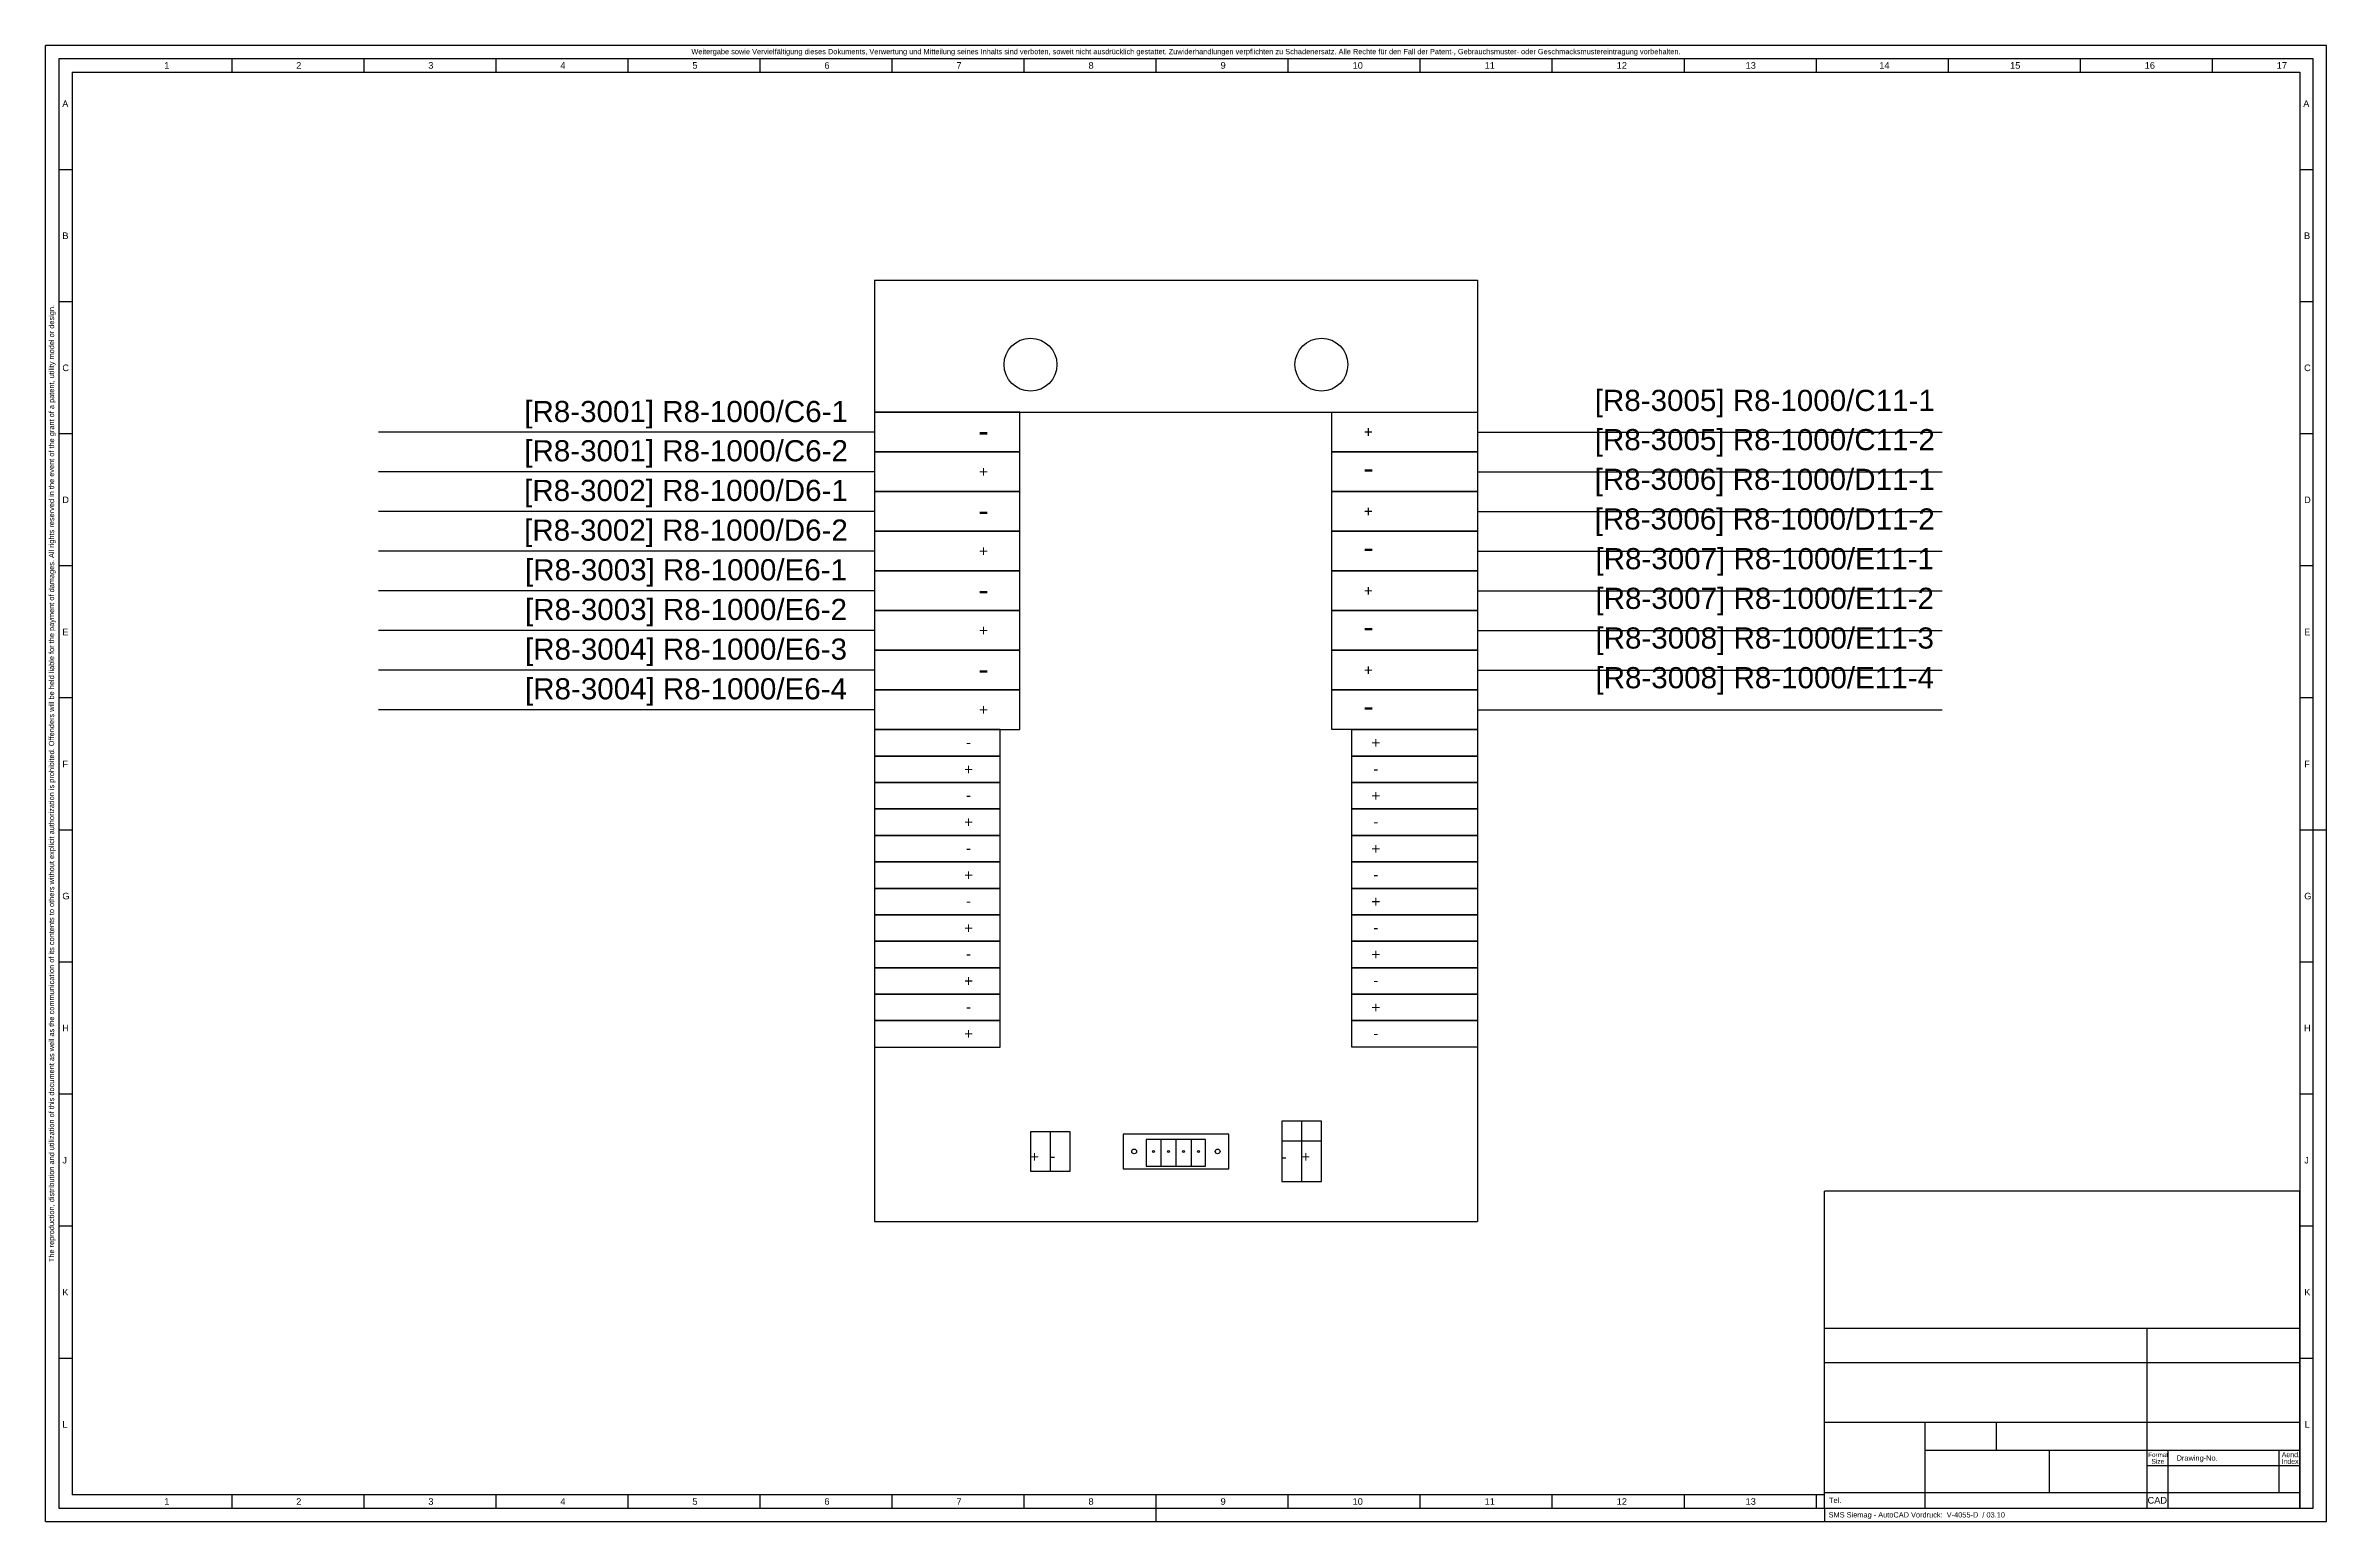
# Model space of a CAD drawing. Header units: inches. Extents: x 0 to 21.6, y -0.1 to 13.8.
import ezdxf
from ezdxf.enums import TextEntityAlignment as Align

# ---------------------------------------------------------------- set-up
doc = ezdxf.new("R2010")
doc.units = ezdxf.units.IN
doc.header["$MEASUREMENT"] = 0
doc.layers.add('SMSTitle', color=7, linetype='Continuous')
doc.styles.get("Standard").update_dxf_attribs({"font": 'arial.ttf'})

# ---------------------------------------------------------------- blocks, each defined once
blk = doc.blocks.new('*U1')
blk.add_lwpolyline([(-0.6875, -0.1875), (0.6875, -0.1875), (0.6875, 0.1875), (-0.6875, 0.1875)], close=True)
blk = doc.blocks.new('*U2')
at = {"color": 0, "linetype": 'ByBlock', "lineweight": -2, "transparency": 16777216}
for p in [(0, 0), (0, -0.375), (0, -0.75), (0, -1.125), (0, -1.5), (0, -1.875), (0, -2.25), (0, -2.625)]:
    blk.add_blockref('*U1', p, dxfattribs=at)
blk = doc.blocks.new('*U6')
for points in [[(-0.59375, 0), (0.59375, 0), (0.59375, 0.25), (-0.59375, 0.25)], [(-0.59375, -0.25), (0.59375, -0.25), (0.59375, 0), (-0.59375, 0)]]:
    blk.add_lwpolyline(points, close=True)
blk = doc.blocks.new('*U7')
at = {"color": 0, "linetype": 'ByBlock', "lineweight": -2, "transparency": 16777216}
for p in [(0, 0), (0, -0.5), (0, -1), (0, -1.5), (0, -2), (0, -2.5)]:
    blk.add_blockref('*U6', p, dxfattribs=at)
blk = doc.blocks.new('*U8')
blk.add_lwpolyline([(-0.6875, -0.1875), (0.6875, -0.1875), (0.6875, 0.1875), (-0.6875, 0.1875)], close=True)
blk = doc.blocks.new('*U9')
at = {"color": 0, "linetype": 'ByBlock', "lineweight": -2, "transparency": 16777216}
for p in [(0, 0), (0, -0.375), (0, -0.75), (0, -1.125), (0, -1.5), (0, -1.875), (0, -2.25), (0, -2.625)]:
    blk.add_blockref('*U8', p, dxfattribs=at)
blk = doc.blocks.new('*U10')
for points in [[(-0.59375, 0), (0.59375, 0), (0.59375, 0.25), (-0.59375, 0.25)], [(-0.59375, -0.25), (0.59375, -0.25), (0.59375, 0), (-0.59375, 0)]]:
    blk.add_lwpolyline(points, close=True)
blk = doc.blocks.new('*U11')
at = {"color": 0, "linetype": 'ByBlock', "lineweight": -2, "transparency": 16777216}
for p in [(0, 0), (0, -0.5), (0, -1), (0, -1.5), (0, -2), (0, -2.5)]:
    blk.add_blockref('*U10', p, dxfattribs=at)
blk = doc.blocks.new('*U12')
at = {"attachment_point": 5}
for s, insert, char_height in [('{\\fCalibri|b0|i0|c0|p34;-}', (0, 0.1625), 0.2), ('{\\fCalibri|b0|i0|c0|p34;+}', (0, -0.2125), 0.1)]:
    blk.add_mtext_dynamic_manual_height_columns(s, width=0.6875, gutter_width=1, heights=[0], dxfattribs=dict(at, insert=insert, char_height=char_height))
blk = doc.blocks.new('*U13')
at = {"color": 0, "linetype": 'ByBlock', "lineweight": -2, "transparency": 16777216}
for p in [(0, 0), (0, -0.75), (0, -1.5), (0, -2.25)]:
    blk.add_blockref('*U12', p, dxfattribs=at)
blk = doc.blocks.new('*U14')
at = {"attachment_point": 5}
for s, insert, char_height in [('{\\fCalibri|b0|i0|c0|p34;-}', (0, 0.1625), 0.2), ('{\\fCalibri|b0|i0|c0|p34;+}', (0, -0.2125), 0.1)]:
    blk.add_mtext_dynamic_manual_height_columns(s, width=0.6875, gutter_width=1, heights=[0], dxfattribs=dict(at, insert=insert, char_height=char_height))
blk = doc.blocks.new('*U15')
at = {"color": 0, "linetype": 'ByBlock', "lineweight": -2, "transparency": 16777216}
for p in [(0, 0), (0, -0.75), (0, -1.5), (0, -2.25)]:
    blk.add_blockref('*U14', p, dxfattribs=at)
blk = doc.blocks.new('V-4055-D')
at = {"layer": 'SMSTitle', "color": 7}
for p, q in [((0, 0), (0, 22)), ((34, 22), (0, 22)), ((2.776, 21.803), (2.776, 21.606)), ((4.744, 21.803), (4.744, 21.606)), ((6.713, 21.803), (6.713, 21.606)), ((8.681, 21.803), (8.681, 21.606)), ((10.65, 21.606), (10.65, 21.801)), ((12.618, 21.606), (12.618, 21.801)), ((14.587, 21.606), (14.587, 21.801)), ((16.555, 21.606), (16.555, 21.801)), ((18.524, 21.606), (18.524, 21.801)), ((20.492, 21.606), (20.492, 21.801)), ((22.461, 21.606), (22.461, 21.801)), ((24.43, 21.606), (24.43, 21.801)), ((26.398, 21.606), (26.398, 21.801)), ((28.366, 21.606), (28.366, 21.801)), ((30.335, 21.606), (30.335, 21.801)), ((32.303, 21.606), (32.303, 21.801)), ((34, 0), (34, 22)), ((0.394, 21.606), (0.394, 0.394)), ((0.394, 21.606), (33.606, 21.606)), ((33.606, 21.606), (33.606, 0.197)), ((0.394, 20.15), (0.197, 20.15)), ((33.803, 20.15), (33.606, 20.15)), ((0.394, 18.181), (0.197, 18.181)), ((33.803, 18.181), (33.606, 18.181)), ((0.394, 16.213), (0.197, 16.213)), ((33.803, 16.213), (33.606, 16.213)), ((0.394, 14.245), (0.197, 14.245)), ((33.803, 14.245), (33.606, 14.245)), ((0.394, 12.276), (0.197, 12.276)), ((33.803, 12.276), (33.606, 12.276)), ((0.394, 10.307), (0.197, 10.307)), ((34, 10.307), (33.606, 10.307)), ((0.394, 8.339), (0.197, 8.339)), ((33.803, 8.339), (33.606, 8.339)), ((0.394, 6.37), (0.197, 6.37)), ((33.803, 6.37), (33.606, 6.37)), ((0.394, 4.402), (0.197, 4.402)), ((33.803, 4.402), (33.606, 4.402)), ((0.197, 2.433), (0.394, 2.433)), ((33.606, 2.433), (33.803, 2.433)), ((26.52, 0.394), (0.394, 0.394)), ((2.776, 0.396), (2.776, 0.199)), ((4.744, 0.396), (4.744, 0.199)), ((6.713, 0.396), (6.713, 0.199)), ((8.681, 0.396), (8.681, 0.199)), ((10.65, 0.199), (10.65, 0.394)), ((12.618, 0.199), (12.618, 0.394)), ((14.587, 0.199), (14.587, 0.394)), ((16.555, 0), (16.555, 0.394)), ((18.524, 0.199), (18.524, 0.394)), ((20.492, 0.199), (20.492, 0.394)), ((22.461, 0.199), (22.461, 0.394)), ((24.43, 0.199), (24.43, 0.394)), ((26.398, 0.199), (26.398, 0.394)), ((0, 0), (34, 0)), ((26.52, 0.197), (26.52, 0))]:
    blk.add_line(p, q, dxfattribs=at)
at = {"layer": 'SMSTitle', "color": 4}
for p, q in [((0.197, 21.803), (0.197, 0.197)), ((33.803, 21.803), (0.197, 21.803)), ((33.803, 0.197), (33.803, 21.803)), ((0.197, 0.197), (33.803, 0.197))]:
    blk.add_line(p, q, dxfattribs=at)
at = {"layer": 'SMSTitle', "color": 7}
blk.add_text('Weitergabe sowie Vervielfältigung dieses Dokuments, Verwertung und Mitteilung seines Inhalts sind verboten, soweit nicht ausdrücklich gestattet. Zuwiderhandlungen verpflichten zu Schadenersatz. Alle Rechte für den Fall der Patent-, Gebrauchsmuster- oder Geschmacksmustereintragung vorbehalten.', height=0.07874, dxfattribs=at).set_placement((17, 21.902), align=Align.MIDDLE)
for s, height, p in [('1', 0.0984, (1.768, 21.656)), ('2', 0.0984, (3.736, 21.656)), ('3', 0.0984, (5.705, 21.656)), ('4', 0.0984, (7.673, 21.656)), ('5', 0.0984, (9.642, 21.656)), ('6', 0.0984, (11.61, 21.656)), ('7', 0.0984, (13.579, 21.656)), ('8', 0.0984, (15.547, 21.656)), ('9', 0.0984, (17.516, 21.656)), ('10', 0.0984, (19.484, 21.656)), ('11', 0.0984, (21.453, 21.656)), ('12', 0.0984, (23.421, 21.656)), ('13', 0.0984, (25.342, 21.656)), ('14', 0.0984, (27.336, 21.656)), ('15', 0.0984, (29.285, 21.656)), ('16', 0.0984, (31.292, 21.656)), ('17', 0.0984, (33.261, 21.656)), ('A', 0.0984, (0.248, 21.085)), ('A', 0.0984, (33.655, 21.085)), ('B', 0.0984, (0.25, 19.117)), ('B', 0.0984, (33.667, 19.117)), ('C', 0.0984, (0.25, 17.148)), ('C', 0.0984, (33.668, 17.148)), ('D', 0.0984, (0.248, 15.18)), ('D', 0.0984, (33.668, 15.18)), ('E', 0.0984, (0.248, 13.209)), ('E', 0.0984, (33.669, 13.209)), ('F', 0.0984, (0.25, 11.242)), ('F', 0.0984, (33.67, 11.242)), ('G', 0.0984, (0.25, 9.273)), ('G', 0.0984, (33.67, 9.273)), ('H', 0.0984, (0.248, 7.305)), ('H', 0.0984, (33.667, 7.305)), ('J', 0.0984, (0.25, 5.336)), ('J', 0.0984, (33.67, 5.336)), ('K', 0.0984, (0.25, 3.368)), ('K', 0.0984, (33.671, 3.368)), ('L', 0.0984, (0.25, 1.399)), ('L', 0.0984, (33.676, 1.399)), ('1', 0.0984, (1.768, 0.248)), ('2', 0.0984, (3.736, 0.248)), ('3', 0.0984, (5.705, 0.248)), ('4', 0.0984, (7.673, 0.248)), ('5', 0.0984, (9.642, 0.248)), ('6', 0.0984, (11.61, 0.248)), ('7', 0.0984, (13.579, 0.248)), ('8', 0.0984, (15.547, 0.248)), ('9', 0.0984, (17.516, 0.248)), ('10', 0.0984, (19.484, 0.248)), ('11', 0.0984, (21.453, 0.248)), ('12', 0.0984, (23.421, 0.248)), ('13', 0.0984, (25.342, 0.248)), ('SMS Siemag - AutoCAD Vordruck:  V-4055-D  / 03.10', 0.07874, (26.58, 0.059))]:
    blk.add_text(s, height=height, dxfattribs=at).set_placement(p)
blk.add_text('The reproduction, distribution and utilization of this document as well as the communication of its contents to others without explicit authorization is prohibited. Offenders will be held liable for the payment of damages. All rights reserved in the event of the grant of a patent, utility model or design.', height=0.07874, rotation=90, dxfattribs=at).set_placement((0.098, 11), align=Align.MIDDLE)
at = {"layer": 'SMSTitle', "color": 7, "linetype": 'Continuous', "flags": 2}
blk.add_attdef('SMSTITLE-INSERT', (33.606, 0.197), '', height=0.138, dxfattribs=at)
blk = doc.blocks.new('smstitle')
at = {"layer": 'SMSTitle', "color": 4}
for p, q in [((-7.087, 2.677), (-7.087, 4.724)), ((0, 4.724), (-7.087, 4.724)), ((0, 2.677), (0, 4.724)), ((0, 2.677), (-7.087, 2.677)), ((-7.087, 0), (-7.087, 2.677)), ((-2.283, 2.677), (-2.283, 0)), ((0, 0), (0, 2.677)), ((0, 2.165), (-7.087, 2.165)), ((0, 1.28), (-7.087, 1.28)), ((-5.591, 1.28), (-5.591, 0)), ((-5.591, 0.866), (0, 0.866)), ((-3.74, 0.866), (-3.74, 0.236)), ((-1.969, 0.866), (-1.969, 0)), ((-0.315, 0.866), (-0.315, 0.236)), ((-7.087, 0.236), (0, 0.236))]:
    blk.add_line(p, q, dxfattribs=at)
at = {"layer": 'SMSTitle', "color": 7}
blk.add_line((-4.528, 1.28), (-4.528, 0.866), dxfattribs=at)
at = {"layer": 'SMSTitle', "color": 7, "lineweight": 25}
blk.add_line((0, 0.63), (-2.283, 0.63), dxfattribs=at)
for s, height, p in [('Format', 0.0669, (-2.262, 0.762)), ('Size', 0.0709, (-2.214, 0.663)), ('Aend.', 0.0748, (-0.272, 0.76)), ('Index', 0.0748, (-0.276, 0.661))]:
    blk.add_text(s, height=height, dxfattribs=at).set_placement(p)
blk.add_text('Drawing-No.', height=0.07874, dxfattribs=at).set_placement((-1.838, 0.748), align=Align.MIDDLE_LEFT)
for s, height, p in [('Tel.', 0.0787, (-6.929, 0.118)), ('CAD', 0.0984, (-2.126, 0.118))]:
    blk.add_text(s, height=height, dxfattribs=at).set_placement(p, align=Align.MIDDLE_CENTER)

msp = doc.modelspace()

# ---------------------------------------------------------------- linework, layer by layer
for p, q in [((7.845, 11.628), (13.545, 11.628)), ((7.845, 11.628), (7.845, 2.728)), ((13.545, 11.628), (13.545, 2.728)), ((7.845, 10.378), (13.545, 10.378)), ((7.845, 10.191), (3.159, 10.191)), ((13.545, 10.191), (17.938, 10.191)), ((7.845, 9.816), (3.159, 9.816)), ((13.545, 9.816), (17.938, 9.816)), ((7.845, 9.441), (3.159, 9.441)), ((13.545, 9.441), (17.938, 9.441)), ((7.845, 9.066), (3.159, 9.066)), ((13.545, 9.066), (17.938, 9.066)), ((7.845, 8.691), (3.159, 8.691)), ((13.545, 8.691), (17.938, 8.691)), ((7.845, 8.316), (3.159, 8.316)), ((13.545, 8.316), (17.938, 8.316)), ((7.845, 7.941), (3.159, 7.941)), ((13.545, 7.941), (17.938, 7.941)), ((7.845, 7.566), (3.159, 7.566)), ((13.545, 7.566), (17.938, 7.566)), ((11.882, 3.676), (11.882, 3.106)), ((9.507, 3.576), (9.507, 3.206)), ((10.551, 3.502), (10.551, 3.254)), ((10.695, 3.503), (10.695, 3.253)), ((10.838, 3.502), (10.838, 3.254)), ((11.695, 3.491), (12.07, 3.491)), ((9.695, 3.391), (9.695, 3.391)), ((12.07, 3.291), (12.07, 3.291)), ((7.845, 2.728), (13.545, 2.728))]:
    msp.add_line(p, q)
for points in [[(11.695, 3.106), (12.07, 3.106), (12.07, 3.676), (11.695, 3.676)], [(9.32, 3.206), (9.695, 3.206), (9.695, 3.576), (9.32, 3.576)], [(10.195, 3.228), (11.195, 3.228), (11.195, 3.553), (10.195, 3.553)], [(10.414, 3.253), (10.976, 3.253), (10.976, 3.503), (10.414, 3.503)]]:
    msp.add_lwpolyline(points, close=True)
for centre, radius in [((9.32, 10.828), 0.25), ((12.07, 10.828), 0.25), ((10.3, 3.391), 0.0226), ((10.483, 3.391), 0.01), ((10.624, 3.391), 0.01), ((10.767, 3.391), 0.01), ((10.908, 3.391), 0.01), ((11.089, 3.391), 0.0226)]:
    msp.add_circle(centre, radius)

# ---------------------------------------------------------------- block references
at = {"xscale": 0.6340543248307711, "yscale": 0.6340543248307711, "zscale": 0.6340543248307711}
for name, p in [('V-4055-D', (0.011, -0.106)), ('smstitle', (21.319, 0.019))]:
    msp.add_blockref(name, p, dxfattribs=at)
for name, p in [('*U2', (8.532, 10.191)), ('*U13', (8.876, 10.028)), ('*U7', (8.439, 7.128))]:
    msp.add_blockref(name, p)
at = {"xscale": -1}
for name, p in [('*U9', (12.857, 10.191)), ('*U11', (12.951, 7.128))]:
    msp.add_blockref(name, p, dxfattribs=at)
at = {"rotation": 180}
msp.add_blockref('*U15', (12.514, 7.728), dxfattribs=at)

# ---------------------------------------------------------------- texts
at = {"char_height": 0.2, "attachment_point": 5}
for s, insert in [('[R8-3005] R8-1000/C11-1', (16.261, 10.46)), ('[R8-3001] R8-1000/C6-1', (6.065, 10.355)), ('[R8-3005] R8-1000/C11-2', (16.261, 10.089)), ('[R8-3001] R8-1000/C6-2', (6.065, 9.984)), ('[R8-3002] R8-1000/D6-1', (6.064, 9.609)), ('[R8-3006] R8-1000/D11-1', (16.26, 9.714)), ('[R8-3002] R8-1000/D6-2', (6.064, 9.234)), ('[R8-3006] R8-1000/D11-2', (16.26, 9.339)), ('[R8-3007] R8-1000/E11-1', (16.26, 8.964)), ('[R8-3003] R8-1000/E6-1', (6.064, 8.859)), ('[R8-3003] R8-1000/E6-2', (6.064, 8.484)), ('[R8-3007] R8-1000/E11-2', (16.26, 8.589)), ('[R8-3004] R8-1000/E6-3', (6.064, 8.109)), ('[R8-3008] R8-1000/E11-3', (16.26, 8.214)), ('[R8-3008] R8-1000/E11-4', (16.26, 7.839)), ('[R8-3004] R8-1000/E6-4', (6.064, 7.734))]:
    msp.add_mtext(s, dxfattribs=dict(at, insert=insert))
at = {"char_height": 0.1}
for s, width, insert, attachment_point in [('{\\fCalibri|b0|i0|c0|p34;-}', 0.59375, (8.735, 7.253), 5), ('{\\fCalibri|b0|i0|c0|p34;+}', 0.59375, (12.584, 7.253), 5), ('{\\fCalibri|b0|i0|c0|p34;+}', 0.59375, (8.735, 7.003), 5), ('{\\fCalibri|b0|i0|c0|p34;-}', 0.59375, (12.584, 7.003), 5), ('{\\fCalibri|b0|i0|c0|p34;-}', 0.59375, (8.735, 6.753), 5), ('{\\fCalibri|b0|i0|c0|p34;+}', 0.59375, (12.584, 6.753), 5), ('{\\fCalibri|b0|i0|c0|p34;+}', 0.59375, (8.735, 6.503), 5), ('{\\fCalibri|b0|i0|c0|p34;-}', 0.59375, (12.584, 6.503), 5), ('{\\fCalibri|b0|i0|c0|p34;-}', 0.59375, (8.735, 6.253), 5), ('{\\fCalibri|b0|i0|c0|p34;+}', 0.59375, (12.584, 6.253), 5), ('{\\fCalibri|b0|i0|c0|p34;+}', 0.59375, (8.735, 6.003), 5), ('{\\fCalibri|b0|i0|c0|p34;-}', 0.59375, (12.584, 6.003), 5), ('{\\fCalibri|b0|i0|c0|p34;-}', 0.59375, (8.735, 5.753), 5), ('{\\fCalibri|b0|i0|c0|p34;+}', 0.59375, (12.584, 5.753), 5), ('{\\fCalibri|b0|i0|c0|p34;+}', 0.59375, (8.735, 5.503), 5), ('{\\fCalibri|b0|i0|c0|p34;-}', 0.59375, (12.584, 5.503), 5), ('{\\fCalibri|b0|i0|c0|p34;-}', 0.59375, (8.735, 5.253), 5), ('{\\fCalibri|b0|i0|c0|p34;+}', 0.59375, (12.584, 5.253), 5), ('{\\fCalibri|b0|i0|c0|p34;+}', 0.59375, (8.735, 5.003), 5), ('{\\fCalibri|b0|i0|c0|p34;-}', 0.59375, (12.584, 5.003), 5), ('{\\fCalibri|b0|i0|c0|p34;-}', 0.59375, (8.735, 4.753), 5), ('{\\fCalibri|b0|i0|c0|p34;+}', 0.59375, (12.584, 4.753), 5), ('{\\fCalibri|b0|i0|c0|p34;+}', 0.59375, (8.735, 4.503), 5), ('{\\fCalibri|b0|i0|c0|p34;-}', 0.59375, (12.584, 4.503), 5), ('{\\fCalibri|b0|i0|c0|p34;+}', 0.1875, (9.32, 3.391), 1), ('{\\fCalibri|b0|i0|c0|p34;-}', 0.1875, (9.507, 3.391), 1), ('-', 0.1875, (11.695, 3.391), 1), ('+', 0.1875, (11.882, 3.391), 1)]:
    msp.add_mtext_dynamic_manual_height_columns(s, width=width, gutter_width=1, heights=[0], dxfattribs=dict(at, insert=insert, attachment_point=attachment_point))

doc.saveas('drawing.dxf')
